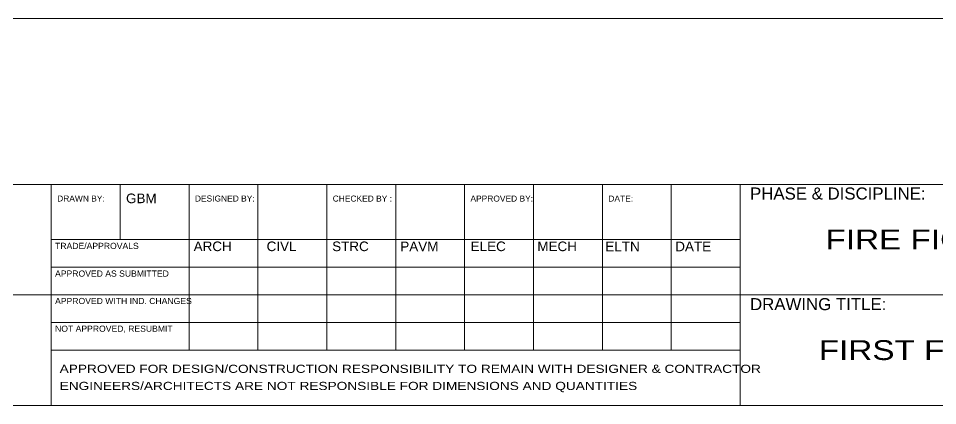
# Model space of a CAD drawing. Extents: x -234346 to 58427, y -132654 to -82394.
# Drawn here: x -57017 to -38448, y -132320 to -124494 of the extents above; entities that cross this region are included whole.
import ezdxf

# ---------------------------------------------------------------- set-up
doc = ezdxf.new("R2010")
doc.units = 0
doc.header["$LTSCALE"] = 8
doc.layers.add('Frame', color=9, linetype='Continuous', lineweight=9)
doc.styles.add('MARI3', font='arial.ttf', dxfattribs={"width": 1.2})
doc.styles.add('TTLB-A0-JeddahDP$0$Standard', font='txt_____.ttf')
doc.styles.add('TTLB-A0-JeddahDP$0$swis721', font='swiss.ttf')

msp = doc.modelspace()

# ---------------------------------------------------------------- linework, layer by layer
at = {"layer": 'Frame'}
for p, q in [((-14600.9, -124494.3), (-84187.9, -124494.3)), ((-14600.9, -127848.1), (-84187.9, -127848.1)), ((-56353.1, -127848.1), (-56353.1, -132319.9)), ((-54961.5, -127848.1), (-54961.5, -128966)), ((-53569.9, -127848.1), (-53569.9, -131201.9)), ((-52178.2, -127848.1), (-52178.2, -131201.9)), ((-50786.6, -127848.1), (-50786.6, -131201.9)), ((-49395, -127848.1), (-49395, -131201.9)), ((-48003.4, -127848.1), (-48003.4, -131201.9)), ((-46611.8, -127848.1), (-46611.8, -131201.9)), ((-45220.1, -127848.1), (-45220.1, -131201.9)), ((-43828.5, -127848.1), (-43828.5, -131201.9)), ((-42435.7, -127848.1), (-42435.7, -132319.9)), ((-42435.7, -128966), (-56353.1, -128966)), ((-42435.7, -129525), (-56353.1, -129525)), ((-56353.1, -130084), (-70270.5, -130084)), ((-42435.7, -130084), (-56353.1, -130084)), ((-14600.9, -130084), (-42435.7, -130084)), ((-42435.7, -130643), (-56353.1, -130643)), ((-42435.7, -131201.9), (-56353.1, -131201.9)), ((-84187.9, -132319.9, 0.4), (-14600.9, -132319.9, 0.4))]:
    msp.add_line(p, q, dxfattribs=at)

# ---------------------------------------------------------------- texts
at = {"layer": 'Frame', "width": 1.2}
for s, height, style, p in [('FIRE FIGHTING', 400.787, 'MARI3', (-40712.4, -129162.3, 0.3)), ('FIRST FLOOR LAYOUT', 400.787, 'MARI3', (-40848.4, -131398.2, 0)), ('APPROVED FOR DESIGN/CONSTRUCTION RESPONSIBILITY TO REMAIN WITH DESIGNER & CONTRACTOR', 164.616, 'TTLB-A0-JeddahDP$0$swis721', (-56183.6, -131657.9)), ('ENGINEERS/ARCHITECTS ARE NOT RESPONSIBLE FOR DIMENSIONS AND QUANTITIES', 164.616, 'TTLB-A0-JeddahDP$0$swis721', (-56183.6, -132004.1))]:
    msp.add_text(s, height=height, dxfattribs=dict(at, style=style)).set_placement(p)
at = {"layer": 'Frame'}
for s, insert, char_height, width, attachment_point, style in [('PHASE & DISCIPLINE:', (-42236.9, -127911.7), 243.014, 5832.34, 1, 'TTLB-A0-JeddahDP$0$swis721'), ('{\\fArial|b0|i0|c0|p34;DRAWN BY:}', (-56234.3, -128134.5), 121.507, 1600.194, 4, 'TTLB-A0-JeddahDP$0$Standard'), ('{\\fArial|b0|i0|c0|p34;DESIGNED BY:}', (-53451.3, -128135.4), 121.507, 2567.606, 4, 'TTLB-A0-JeddahDP$0$Standard'), ('{\\fArial|b0|i0|c0|p34;CHECKED BY :}', (-50668.1, -128136.4), 121.507, 1721.907, 4, 'TTLB-A0-JeddahDP$0$Standard'), ('{\\fArial|b0|i0|c0|p34;APPROVED BY:}', (-47884.8, -128136.5), 121.507, 1484.968, 4, 'TTLB-A0-JeddahDP$0$Standard'), ('{\\fArial|b0|i0|c0|p34;DATE:}', (-45099.3, -128135.4), 121.507, 1849.489, 4, 'TTLB-A0-JeddahDP$0$Standard'), ('DRAWING TITLE:', (-42236.9, -130147.6), 243.014, 5832.34, 1, 'TTLB-A0-JeddahDP$0$swis721')]:
    msp.add_mtext(s, dxfattribs=dict(at, insert=insert, char_height=char_height, width=width, attachment_point=attachment_point, style=style))
at = {"layer": 'Frame', "style": 'TTLB-A0-JeddahDP$0$swis721'}
for s, insert, char_height, attachment_point in [('GBM', (-54533.4, -128231.6), 194.41, 8), ('TRADE/APPROVALS', (-56276.2, -129156.2), 124.423, 7), ('ARCH', (-53092.2, -129200.8), 194.41, 8), ('CIVL', (-51700.6, -129200.8), 194.41, 8), ('STRC', (-50308.9, -129200.8), 194.41, 8), ('PAVM', (-48917.3, -129200.8), 194.41, 8), ('ELEC', (-47525.7, -129200.8), 194.41, 8), ('MECH', (-46134.1, -129200.8), 194.41, 8), ('ELTN', (-44812.2, -129200.8), 194.41, 8), ('DATE', (-43385.6, -129200.8), 194.41, 8), ('APPROVED AS SUBMITTED', (-56276.2, -129715.2), 124.423, 7), ('APPROVED WITH IND. CHANGES', (-56276.2, -130269.1), 124.423, 7), ('NOT APPROVED, RESUBMIT', (-56276.2, -130850.3), 124.423, 7)]:
    msp.add_mtext(s, dxfattribs=dict(at, insert=insert, char_height=char_height, attachment_point=attachment_point))

doc.saveas('drawing.dxf')
